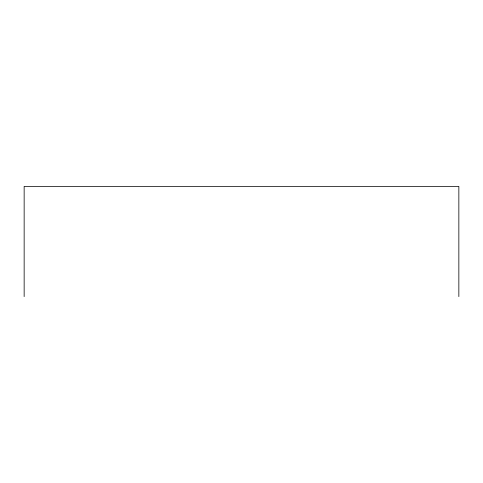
<?xml version="1.0" encoding="UTF-8"?>
<svg xmlns="http://www.w3.org/2000/svg" width="483" height="483" viewBox="0 0 483 483"><rect width="100%" height="100%" fill="white"/><g stroke="black" fill="none" stroke-linecap="round" stroke-linejoin="round"><path stroke-width="0.72" d="M458.85 296.604L458.85 186.396L24.15 186.396L24.15 296.604"/></g></svg>
